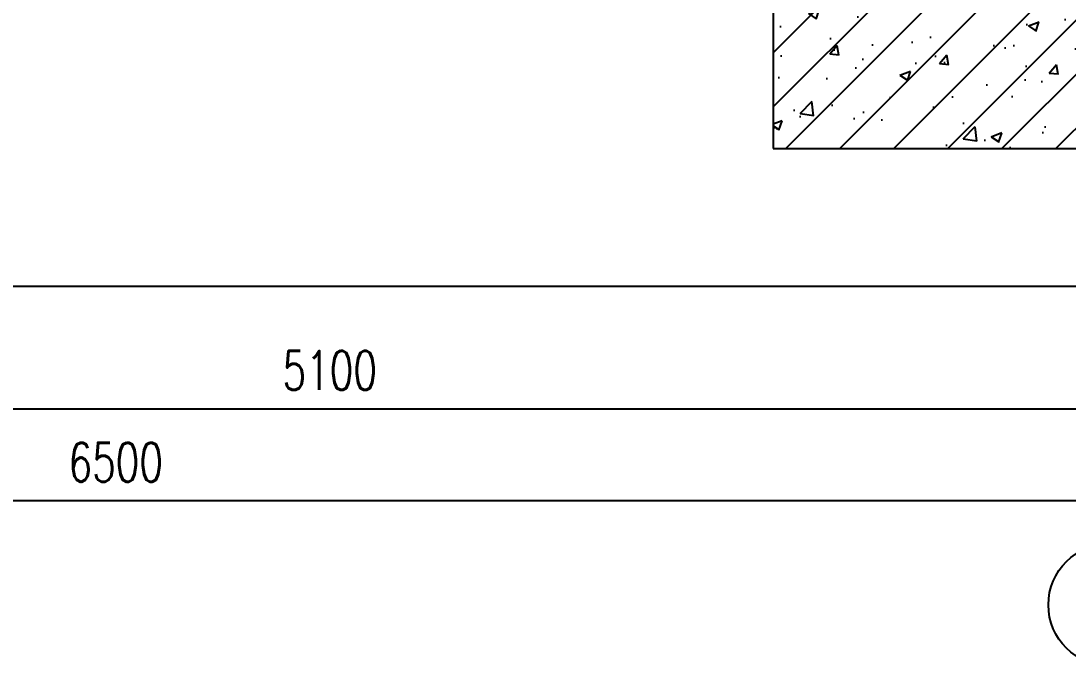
# Model space of a CAD drawing. Header units: millimetres. Extents: x 434053 to 1059003, y -2417481 to 936527.
# Drawn here: x 535216 to 538640, y -1766326 to -1764218 of the extents above; entities that cross this region are included whole.
import ezdxf
from ezdxf.enums import TextEntityAlignment as Align

# ---------------------------------------------------------------- set-up
doc = ezdxf.new("R2010")
doc.units = ezdxf.units.MM
doc.header["$LTSCALE"] = 1000
doc.header["$MEASUREMENT"] = 0
doc.layers.get('Defpoints').update_dxf_attribs({"color": 6})
for name, color, linetype in [('A-COLS', 6, 'Continuous'), ('A-WALL-PATT', 8, 'Continuous'), ('AXIS', 3, 'Continuous'), ('AXIS_TEXT', 7, 'Continuous'), ('DIM_SYMB', 3, 'Continuous'), ('PUB_DIM', 83, 'Continuous')]:
    doc.layers.add(name, color=color, linetype=linetype)
doc.styles.add('_TCH_AXIS', font='COMPLEX', dxfattribs={"bigfont": 'GBCBIG'})
doc.styles.add('_TCH_DIM_T3', font='SIMPLEX', dxfattribs={"width": 0.705882, "bigfont": 'GBCBIG'})
doc.styles.add('COMPLEX', font='COMPLEX')
doc.dimstyles.new('_TCH_ARCH&&50', dxfattribs={"dimtxt": 127.5, "dimasz": 50, "dimexe": 125, "dimexo": 150, "dimgap": 61.25, "dimtad": 1, "dimdec": 0, "dimzin": 0, "dimdsep": 46, "dimtxsty": '_TCH_DIM_T3', "dimblk": 'ARCHTICK', "dimcen": 0.09, "dimclrt": 7, "dimazin": 2, "dimtfac": 1, "dimtdec": 0, "dimtix": 1, "dimtmove": 2, "dimatfit": 3, "dimfxl": 1, "dimtolj": 1, "dimtzin": 0, "dimarcsym": 0})

# ---------------------------------------------------------------- blocks, each defined once
blk = doc.blocks.new('_ArchTick')
at = {"color": 0, "linetype": 'ByBlock', "const_width": 0.4}
blk.add_lwpolyline([(-0.5, -0.5), (0.5, 0.5)], dxfattribs=at)
blk = doc.blocks.new('*D2480')
at = {"layer": 'Defpoints', "color": 0, "transparency": 16777216}
for p in [(2150, -100), (8650, -100), (8650, -900)]:
    blk.add_point(p, dxfattribs=at)
at = {"layer": 'PUB_DIM', "color": 0, "lineweight": -2, "transparency": 16777216}
for p, q in [((2150, -250), (2150, -1025)), ((8650, -250), (8650, -1025)), ((2150, -900), (8650, -900))]:
    blk.add_line(p, q, dxfattribs=at)
at = {"layer": 'PUB_DIM', "color": 0, "lineweight": -2, "transparency": 16777216, "xscale": 50, "yscale": 50, "zscale": 50, "rotation": 180}
blk.add_blockref('_ArchTick', (2150, -900), dxfattribs=at)
at = {"layer": 'PUB_DIM', "color": 0, "lineweight": -2, "transparency": 16777216, "xscale": 50, "yscale": 50, "zscale": 50}
blk.add_blockref('_ArchTick', (8650, -900), dxfattribs=at)
at = {"layer": 'PUB_DIM', "color": 7, "transparency": 16777216, "insert": (5400, -775), "char_height": 127.5, "attachment_point": 5, "style": '_TCH_DIM_T3'}
blk.add_mtext('\\A1;6500', dxfattribs=at)
blk = doc.blocks.new('*D2496')
at = {"layer": 'Defpoints', "color": 0, "transparency": 16777216}
for p in [(3550, -200), (8650, -200), (8650, -600)]:
    blk.add_point(p, dxfattribs=at)
at = {"layer": 'PUB_DIM', "color": 0, "lineweight": -2, "transparency": 16777216}
for p, q in [((3550, -350), (3550, -725)), ((8650, -350), (8650, -725)), ((3550, -600), (8650, -600))]:
    blk.add_line(p, q, dxfattribs=at)
at = {"layer": 'PUB_DIM', "color": 0, "lineweight": -2, "transparency": 16777216, "xscale": 50, "yscale": 50, "zscale": 50, "rotation": 180}
blk.add_blockref('_ArchTick', (3550, -600), dxfattribs=at)
at = {"layer": 'PUB_DIM', "color": 0, "lineweight": -2, "transparency": 16777216, "xscale": 50, "yscale": 50, "zscale": 50}
blk.add_blockref('_ArchTick', (8650, -600), dxfattribs=at)
at = {"layer": 'PUB_DIM', "color": 7, "transparency": 16777216, "insert": (6100, -475), "char_height": 127.5, "attachment_point": 5, "style": '_TCH_DIM_T3'}
blk.add_mtext('\\A1;5100', dxfattribs=at)
blk = doc.blocks.new('_AXISO')
blk.add_circle((0, 0), 0.5)
at = {"layer": 'AXIS_TEXT', "style": 'COMPLEX', "width": 1.041667}
blk.add_attdef('A', text='', height=0.56, dxfattribs=at).set_placement((-0.25, -0.28), (0.25, -0.28), align=Align.FIT)
blk = doc.blocks.new('gdfgsdfgfgfgh')
at = {"layer": 'DIM_SYMB'}
blk.add_lwpolyline([(10800, 7500), (9113.4, 7500), (9075.2, 7395), (9038.2, 7605), (9000.9, 7500), (1100, 7500), (1100, 5380.9), (1030.8, 5342.7), (1150.7, 5305.7), (1100, 5268.4), (1100, -200), (9000.9, -200), (9038.2, -106.3), (9070.8, -281), (9113.4, -200), (10800, -200), (10800, 5268.4), (10895, 5305.7), (10721.8, 5342.7), (10800, 5380.9), (10800, 7500)], dxfattribs=at)
at = {"layer": 'AXIS'}
ref = blk.add_blockref('_AXISO', (8650, -1241), dxfattribs=dict(at, xscale=400, yscale=400, zscale=400))
ref.add_attrib('A', '8', dxfattribs={"layer": 'AXIS_TEXT', "height": 226.3, "style": '_TCH_AXIS', "width": 1.5}).set_placement((8536.9, -1354.1), (8763.1, -1354.1), align=Align.FIT)
at = {"layer": 'PUB_DIM'}
for p1, p2, distance, picture, middle in [((2150, -100), (8650, -100), -800, '*D2480', (5400, -775)), ((3550, -200), (8650, -200), -400, '*D2496', (6100, -475))]:
    dim = blk.add_aligned_dim(p1=p1, p2=p2, distance=distance, dimstyle='_TCH_ARCH&&50', dxfattribs=at)
    dim.commit()
    dim.dimension.update_dxf_attribs({"geometry": picture, "text_midpoint": middle})

msp = doc.modelspace()

# ---------------------------------------------------------------- hatches: boundary and pattern name
at = {"layer": 'A-WALL-PATT'}
h = msp.add_hatch(dxfattribs=at)
h.set_pattern_fill('钢筋混凝土', color=256, scale=50, style=0)
h.set_pattern_definition([(45, (-1713816.56, -1462982.77), (-88.3883476, 88.3883476), []), (50, (-1713816.56, -1462982.77), (358.63009, -31.376067), [37.5, -412.5]), (355, (-1713816.56, -1462982.77), (-69.375667, 376.096067), [30, -330]), (100.4514, (-1713786.68, -1462985.4), (289.25469, 344.71977), [31.870095, -350.571056]), (46.1842, (-1713816.56, -1462882.77), (533.620524, -82.75951), [56.25, -618.75]), (96.6356, (-1713772.1, -1462889.67), (467.33135, 487.05894), [47.80514, -525.8565]), (351.1842, (-1713816.56, -1462882.77), (467.33097, 487.0593), [45, -495]), (21, (-1713766.56, -1462907.77), (298.453526, -201.309445), [37.5, -412.5]), (326, (-1713766.56, -1462907.77), (121.657666, 362.57502), [30, -330]), (71.4514, (-1713741.7, -1462924.55), (420.111314, 161.26525), [31.870095, -350.571056]), (37.5, (-1713816.56, -1462982.77), (6.079928, 166.446927), [0, -326, 0, -335, 0, -331.25]), (7.5, (-1713816.56, -1462982.77), (131.534769, 197.205856), [0, -191, 0, -318.5, 0, -126.25]), (327.5, (-1713928.06, -1462982.77), (266.911218, -11.277436), [0, -125, 0, -390, 0, -517.5]), (317.5, (-1713978.06, -1462982.77), (291.593085, 50.05249), [0, -162.5, 0, -259, 0, -367.5])])
h.paths.add_polyline_path([(539275.9, -1764635.3), (539275.9, -1763635.3), (537675.9, -1763635.3), (537675.9, -1764635.3)])

# ---------------------------------------------------------------- linework, layer by layer
at = {"layer": 'A-COLS'}
for p, q in [((537675.9, -1763635.3), (537675.9, -1764635.3)), ((537675.9, -1764635.3), (539275.9, -1764635.3))]:
    msp.add_line(p, q, dxfattribs=at)

# ---------------------------------------------------------------- block references
msp.add_blockref('gdfgsdfgfgfgh', (530125.9, -1764885.3))

doc.saveas('drawing.dxf')
